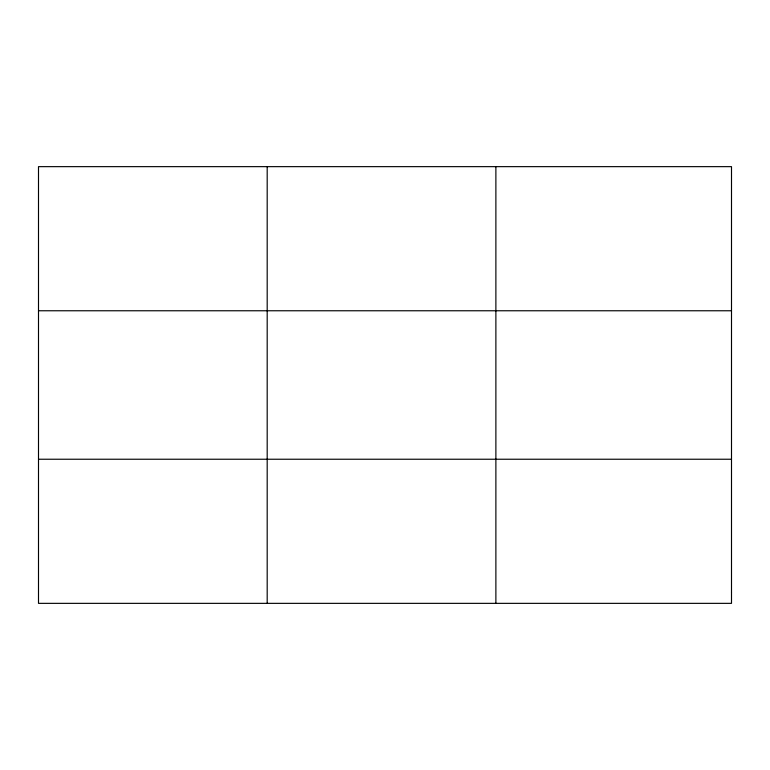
<?xml version="1.0" encoding="UTF-8"?>
<svg xmlns="http://www.w3.org/2000/svg" width="770" height="770" viewBox="0 0 770 770"><rect width="100%" height="100%" fill="white"/><g stroke="black" fill="none" stroke-linecap="round" stroke-linejoin="round"><path stroke-width="1.16" d="M267.19 603.353L267.19 166.647M495.88 603.353L495.88 166.647M38.5 310.762L731.5 310.762M38.5 459.238L731.5 459.238M731.5 592.265L731.5 603.353L38.5 603.353L38.5 166.647L731.5 166.647L731.5 592.265"/></g></svg>
